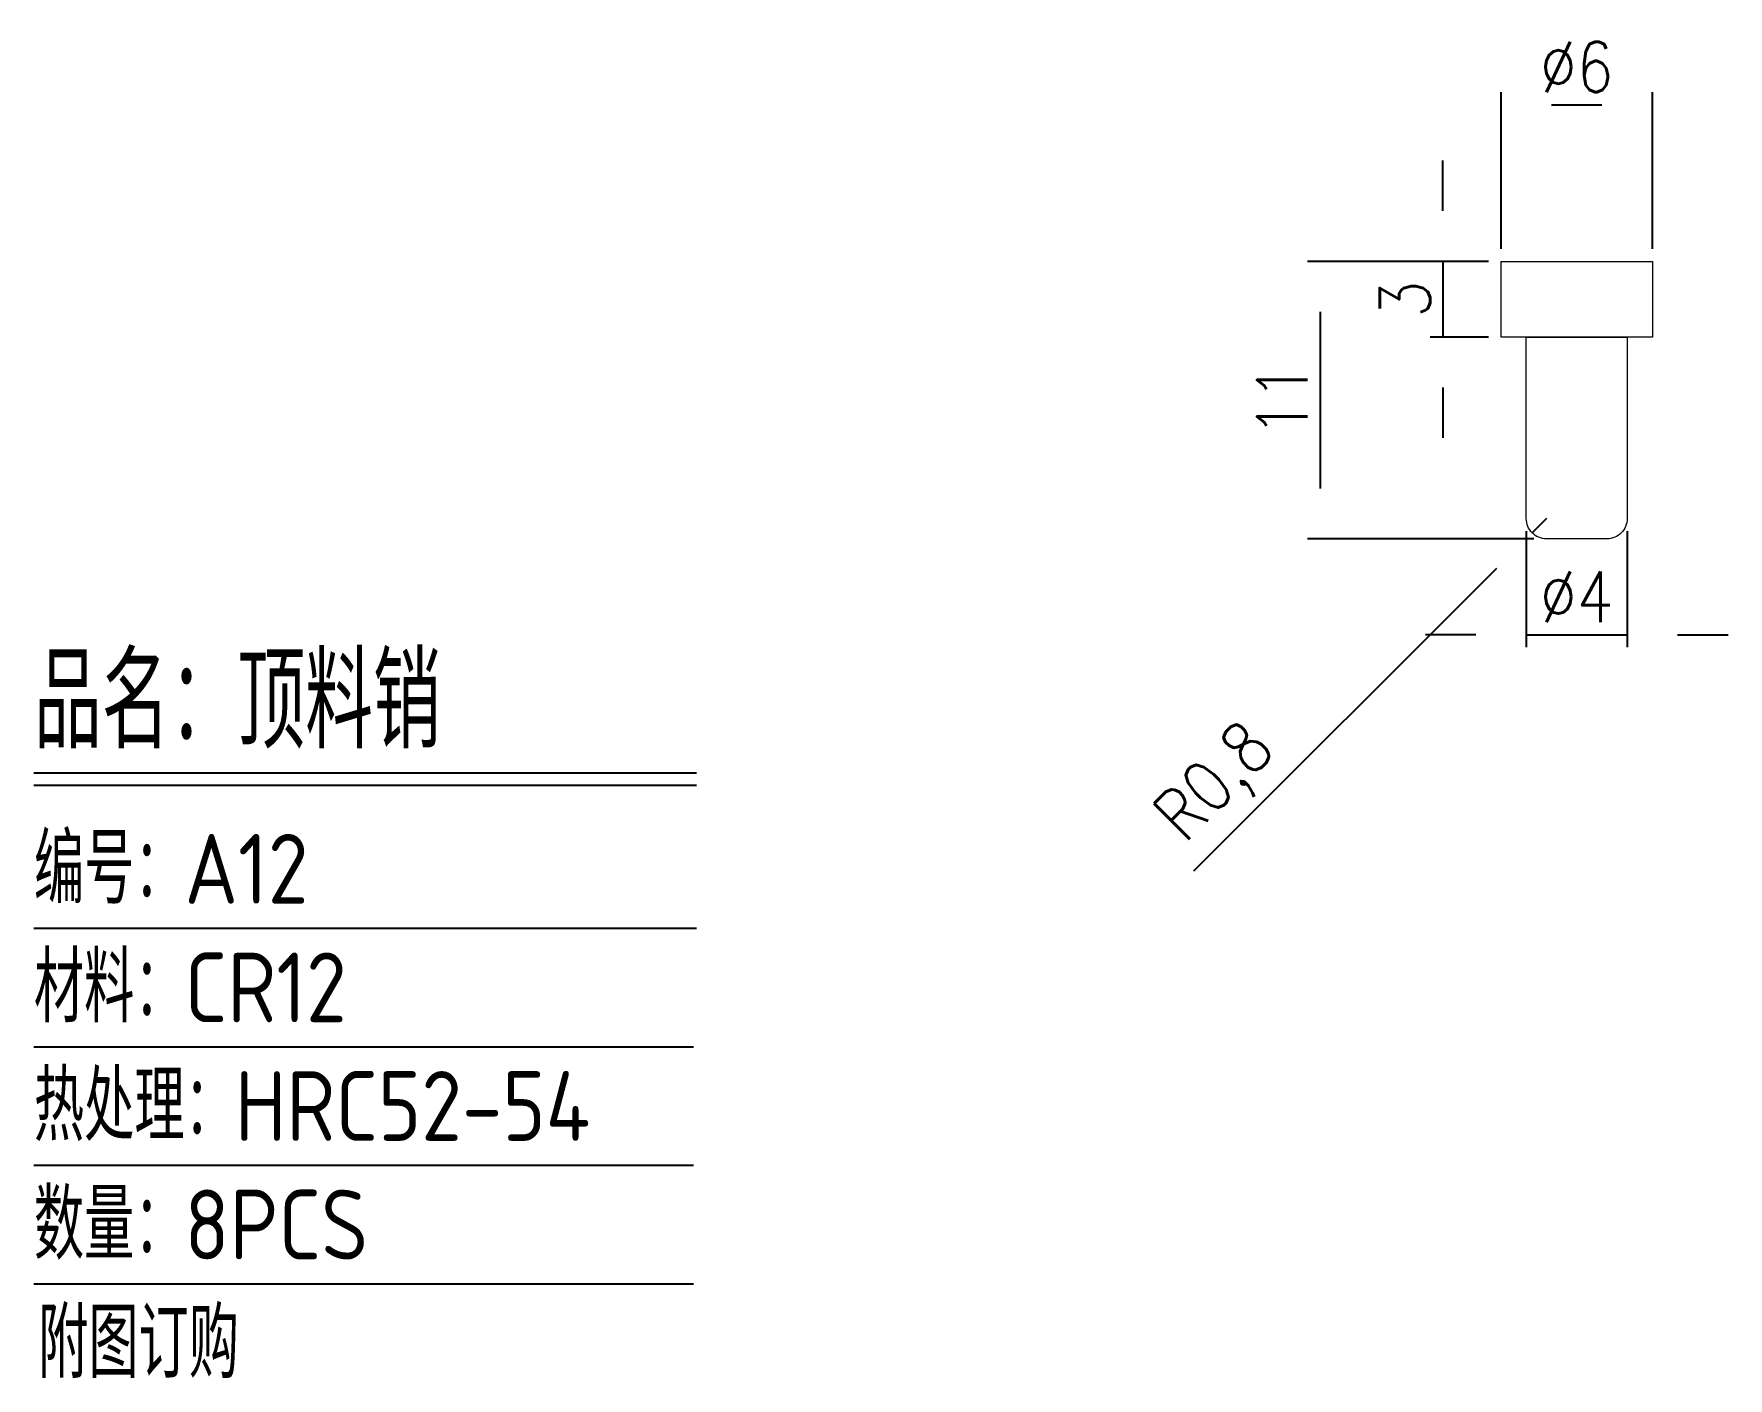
# Model space of a CAD drawing. Header units: millimetres. Extents: x 2010.4 to 2077.6, y -1962.5 to -1909.2.
import ezdxf

# ---------------------------------------------------------------- set-up
doc = ezdxf.new("R2010")
doc.units = ezdxf.units.MM
doc.layers.add('DIM', color=4, linetype='Continuous')
doc.layers.add('PRESS', color=3, linetype='Continuous')
doc.styles.add('gbenor', font='gbenor.shx', dxfattribs={"bigfont": 'gbcbig.shx'})
doc.styles.get("Standard").update_dxf_attribs({"font": 'txt.shx', "width": 0.85, "bigfont": 'ctxt.shx'})
doc.dimstyles.new('T-2-WX', dxfattribs={"dimtxt": 2, "dimasz": 2, "dimexe": 0.5, "dimexo": 0.5, "dimgap": 0.5, "dimtad": 1, "dimtxsty": 'Standard', "dimblk": 'OPEN30', "dimcen": 0, "dimazin": 3, "dimtfac": 1, "dimtmove": 0, "dimatfit": 3, "dimldrblk": 'OPEN30', "dimlwd": -1, "dimlwe": -1})

# ---------------------------------------------------------------- blocks, each defined once
blk = doc.blocks.new('*D7579')
at = {"layer": 'Defpoints', "color": 0}
for p in [(2068.583, -1918.223), (2061.409, -1929.223), (2070.383, -1929.223)]:
    blk.add_point(p, dxfattribs=at)
at = {"layer": 'DIM', "color": 0}
for p, q in [((2068.083, -1918.223), (2060.909, -1918.223)), ((2061.409, -1920.223), (2061.409, -1927.223)), ((2069.883, -1929.223), (2060.909, -1929.223))]:
    blk.add_line(p, q, dxfattribs=at)
at = {"layer": 'DIM', "color": 0, "insert": (2059.909, -1923.723), "char_height": 2, "attachment_point": 5, "rotation": 90}
blk.add_mtext('11', dxfattribs=at)
blk = doc.blocks.new('_Open30')
blk = doc.blocks.new('*D7580')
at = {"layer": 'Defpoints', "color": 0}
for p in [(2074.583, -1912.018), (2068.583, -1918.223), (2074.583, -1918.223)]:
    blk.add_point(p, dxfattribs=at)
at = {"layer": 'DIM', "color": 0}
for p, q in [((2068.583, -1917.723), (2068.583, -1911.518)), ((2074.583, -1917.723), (2074.583, -1911.518)), ((2070.583, -1912.018), (2072.583, -1912.018))]:
    blk.add_line(p, q, dxfattribs=at)
at = {"layer": 'DIM', "color": 0, "insert": (2071.583, -1910.518), "char_height": 2, "attachment_point": 5}
blk.add_mtext('%%c6', dxfattribs=at)
blk = doc.blocks.new('*D7581')
at = {"layer": 'Defpoints', "color": 0}
for p in [(2068.583, -1918.223), (2066.276, -1921.223), (2068.583, -1921.223)]:
    blk.add_point(p, dxfattribs=at)
at = {"layer": 'DIM', "color": 0}
for p, q in [((2066.276, -1916.223), (2066.276, -1914.223)), ((2068.083, -1918.223), (2065.776, -1918.223)), ((2066.276, -1918.223), (2066.276, -1921.223)), ((2068.083, -1921.223), (2065.776, -1921.223)), ((2066.276, -1923.223), (2066.276, -1925.223))]:
    blk.add_line(p, q, dxfattribs=at)
at = {"layer": 'DIM', "color": 0, "insert": (2064.776, -1919.723), "char_height": 2, "attachment_point": 5, "rotation": 90}
blk.add_mtext('3', dxfattribs=at)
blk = doc.blocks.new('*D7582')
at = {"layer": 'Defpoints', "color": 0}
for p in [(2069.583, -1928.423), (2073.583, -1928.423), (2073.583, -1933.024)]:
    blk.add_point(p, dxfattribs=at)
at = {"layer": 'DIM', "color": 0}
for p, q in [((2069.583, -1928.923), (2069.583, -1933.524)), ((2073.583, -1928.923), (2073.583, -1933.524)), ((2067.583, -1933.024), (2065.583, -1933.024)), ((2069.583, -1933.024), (2073.583, -1933.024)), ((2075.583, -1933.024), (2077.583, -1933.024))]:
    blk.add_line(p, q, dxfattribs=at)
at = {"layer": 'DIM', "color": 0, "insert": (2071.583, -1931.524), "char_height": 2, "attachment_point": 5}
blk.add_mtext('%%c4', dxfattribs=at)
blk = doc.blocks.new('*D7583')
at = {"layer": 'Defpoints', "color": 0}
for p in [(2070.383, -1928.423), (2069.817, -1928.988)]:
    blk.add_point(p, dxfattribs=at)
at = {"layer": 'DIM', "color": 0}
for p, q in [((2070.383, -1928.423), (2069.817, -1928.988)), ((2068.401, -1930.401), (2056.388, -1942.394))]:
    blk.add_line(p, q, dxfattribs=at)
at = {"layer": 'DIM', "color": 0, "insert": (2057.381, -1939.014), "char_height": 2, "attachment_point": 5, "rotation": 44.95057}
blk.add_mtext('R0,8', dxfattribs=at)

msp = doc.modelspace()

# ---------------------------------------------------------------- linework, layer by layer
at = {"layer": 'DIM', "color": 4, "linetype": 'Continuous', "lineweight": 25}
for p, q in [((2010.428, -1938.504), (2036.688, -1938.504)), ((2010.428, -1938.988), (2036.688, -1938.988)), ((2010.428, -1944.658), (2036.688, -1944.658)), ((2010.428, -1949.359), (2036.574, -1949.359)), ((2010.428, -1954.06), (2036.574, -1954.06)), ((2010.428, -1958.762), (2036.574, -1958.762))]:
    msp.add_line(p, q, dxfattribs=at)
at = {"layer": 'PRESS', "linetype": 'Continuous', "lineweight": 15}
msp.add_lwpolyline([(2068.583, -1921.223), (2068.583, -1918.223), (2074.583, -1918.223), (2074.583, -1921.223)], close=True, dxfattribs=at)
msp.add_lwpolyline([(2069.583, -1928.423), (2069.583, -1921.223), (2073.583, -1921.223), (2073.583, -1928.423, -0.414214), (2072.783, -1929.223), (2070.383, -1929.223, -0.414214)], format="xyb", close=True, dxfattribs=at)

# ---------------------------------------------------------------- texts
at = {"layer": 'DIM', "color": 3, "linetype": 'Continuous', "lineweight": 25, "style": 'gbenor'}
for s, height, p in [('品名：顶料销', 3.7335, (2010.428, -1937.536)), ('编号：A12', 2.7655, (2010.428, -1943.69)), ('材料：CR12', 2.7655, (2010.428, -1948.391)), ('热处理：HRC52-54', 2.76553, (2010.428, -1953.092)), ('数量：8PCS', 2.7655, (2010.428, -1957.794)), ('附图订购', 2.7655, (2010.596, -1962.495))]:
    msp.add_text(s, height=height, dxfattribs=at).set_placement(p)

# ---------------------------------------------------------------- dimensions: what is measured, and where the dimension line sits
at = {"layer": 'DIM'}
for base, p1, p2, picture, middle in [((2074.583, -1912.018), (2068.583, -1918.223), (2074.583, -1918.223), '*D7580', (2071.583, -1910.518)), ((2073.583, -1933.024), (2069.583, -1928.423), (2073.583, -1928.423), '*D7582', (2071.583, -1931.524))]:
    dim = msp.add_linear_dim(base=base, p1=p1, p2=p2, text='%%c<>', dimstyle='T-2-WX', dxfattribs=at)
    dim.commit()
    dim.dimension.update_dxf_attribs({"geometry": picture, "text_midpoint": middle})
for base, p2, picture, middle in [((2066.276, -1921.223), (2068.583, -1921.223), '*D7581', (2064.776, -1919.723)), ((2061.409, -1929.223), (2070.383, -1929.223), '*D7579', (2059.909, -1923.723))]:
    dim = msp.add_linear_dim(base=base, p1=(2068.583, -1918.223), p2=p2, angle=90, dimstyle='T-2-WX', dxfattribs=at)
    dim.commit()
    dim.dimension.update_dxf_attribs({"geometry": picture, "text_midpoint": middle})
dim = msp.add_radius_dim(center=(2070.383, -1928.423), mpoint=(2069.817, -1928.988), dimstyle='T-2-WX', dxfattribs=at)
dim.commit()
dim.dimension.update_dxf_attribs({"geometry": '*D7583', "text_midpoint": (2058.575, -1940.211), "dimtype": 164})

doc.saveas('drawing.dxf')
